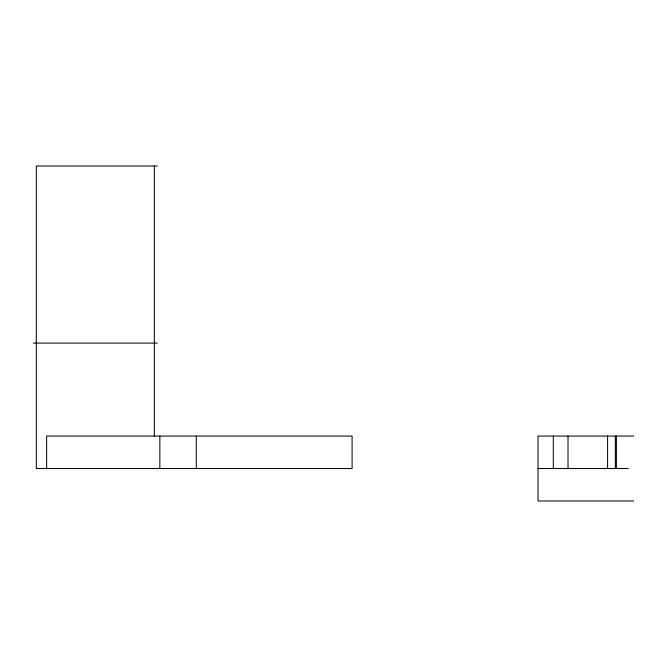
<?xml version="1.0" encoding="UTF-8"?>
<svg xmlns="http://www.w3.org/2000/svg" width="667" height="667" viewBox="0 0 667 667"><rect width="100%" height="100%" fill="white"/><g stroke="black" fill="none" stroke-linecap="round" stroke-linejoin="round"><path stroke-width="1" d="M157.304 166.016L36.301 166.016L36.301 468.526L352.093 468.526L352.093 436.06L46.632 436.06L46.632 468.526M33.35 343.096L157.304 343.096M633.65 436.06L538.027 436.06L538.027 500.984L633.65 500.984M538.027 468.526L628.339 468.526M616.383 436.06L616.383 468.526M615.324 436.06L615.324 468.526M607.595 436.06L607.595 468.526M568.017 436.06L568.017 468.526M553.31 436.06L553.31 468.526M196.281 436.06L196.281 468.526M159.855 436.06L159.855 468.526M154.352 166.016L154.352 436.293"/></g></svg>
